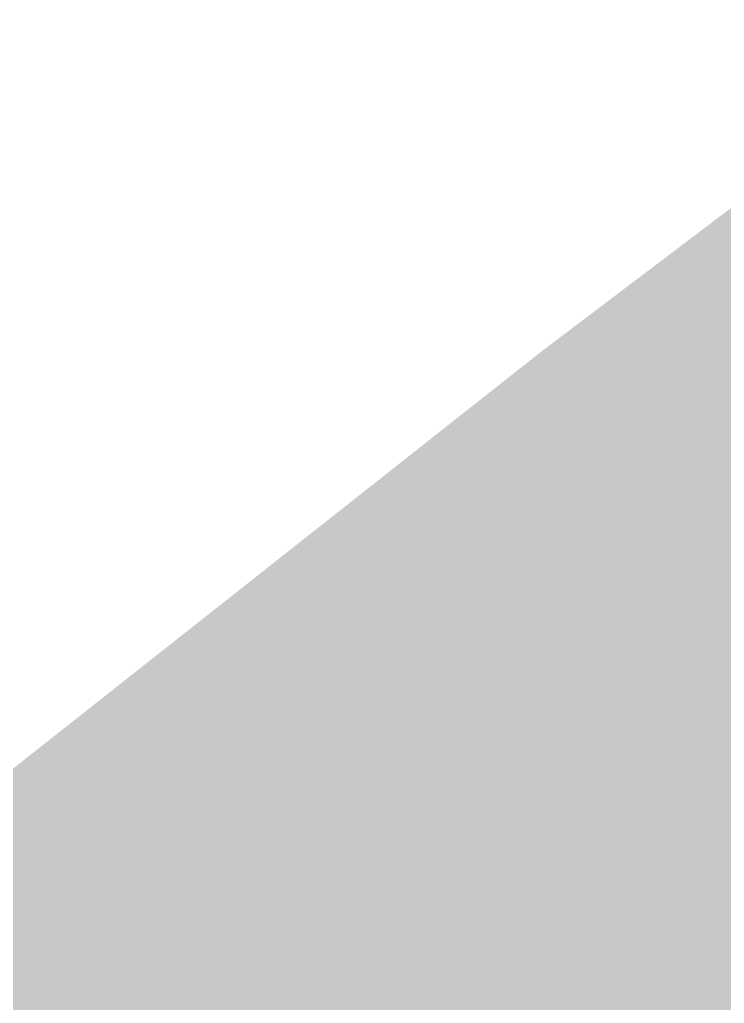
# Model space of a CAD drawing. Header units: millimetres. Extents: x 4739 to 8339, y 4047 to 5430.
# Drawn here: x 6767.798 to 6768.186, y 4589.34 to 4589.881 of the extents above; entities that cross this region are included whole.
import ezdxf

# ---------------------------------------------------------------- set-up
doc = ezdxf.new("R2010")
doc.units = ezdxf.units.MM
doc.header["$LTSCALE"] = 10
doc.layers.add('Comentarios', color=7, linetype='Continuous')
doc.layers.add('Material', color=7, linetype='Continuous')

# ---------------------------------------------------------------- blocks, each defined once
blk = doc.blocks.new('ac1')
at = {"layer": 'Material'}
h = blk.add_hatch(color=57, dxfattribs=at)
h.dxf.hatch_style = 1
h.paths.add_polyline_path([(-70.75152, 92.47956), (-71.00778, 92.62816), (-71.26291, 92.76908), (-71.51691, 92.90243), (-71.76978, 93.0283), (-72.02155, 93.14679), (-72.27222, 93.25798), (-72.52181, 93.36198), (-72.77033, 93.45887), (-73.01779, 93.54875), (-73.26419, 93.63171), (-73.50956, 93.70783), (-73.7539, 93.77721), (-73.99721, 93.83993), (-74.23952, 93.89609), (-74.48083, 93.94578), (-74.72115, 93.98907), (-74.96049, 94.02607), (-75.19886, 94.05685), (-75.43626, 94.0815), (-75.67271, 94.10011), (-75.90821, 94.11276), (-76.14278, 94.11954), (-76.37642, 94.12053), (-76.60914, 94.11583), (-76.84094, 94.1055), (-77.07184, 94.08963), (-77.30183, 94.06832), (-77.53094, 94.04164), (-77.75916, 94.00967), (-77.98651, 93.9725), (-78.21298, 93.9302), (-78.43859, 93.88287), (-78.66334, 93.83058), (-78.88724, 93.77342), (-79.11029, 93.71147), (-79.3325, 93.6448), (-79.55387, 93.5735), (-79.77441, 93.49765), (-79.99413, 93.41733), (-80.21303, 93.33262), (-80.43112, 93.24361), (-80.64839, 93.15037), (-81.08052, 92.95153), (-81.50947, 92.73675), (-81.93526, 92.50666), (-82.35792, 92.26192), (-82.77748, 92.00316), (-83.19397, 91.73103), (-83.6074, 91.44617), (-84.0178, 91.14923), (-84.42519, 90.84084), (-84.82957, 90.52166), (-85.33069, 90.10818), (-85.81007, 89.69123), (-86.26576, 89.27101), (-86.6958, 88.84771), (-86.90059, 88.63496), (-87.09823, 88.42152), (-87.28847, 88.2074), (-87.47107, 87.99263), (-87.64579, 87.77725), (-87.81236, 87.56126), (-87.97055, 87.3447), (-88.1201, 87.1276), (-88.26077, 86.90996), (-88.39231, 86.69184), (-88.51446, 86.47323), (-88.57194, 86.36376), (-88.62698, 86.25418), (-88.67954, 86.1445), (-88.72961, 86.03471), (-88.77714, 85.92482), (-88.8221, 85.81484), (-88.86447, 85.70476), (-88.90421, 85.5946), (-88.94129, 85.48435), (-88.97568, 85.37401), (-89.00734, 85.26359), (-89.03625, 85.1531), (-89.06238, 85.04254), (-89.08568, 84.9319), (-89.10614, 84.82119), (-89.12371, 84.71043), (-89.13837, 84.5996), (-89.15009, 84.48871), (-89.15882, 84.37777), (-89.16455, 84.26678), (-89.16724, 84.15574), (-89.16686, 84.04465), (-89.16337, 83.93353), (-89.15675, 83.82237), (-89.14695, 83.71117), (-89.13396, 83.59994), (-89.11408, 83.46633), (-89.09942, 83.38665), (-89.10571, 83.48989), (-89.10932, 83.59758), (-89.11002, 83.70523), (-89.10784, 83.81285), (-89.10279, 83.92041), (-89.09491, 84.02794), (-89.08424, 84.13541), (-89.07079, 84.24282), (-89.0546, 84.35019), (-89.0357, 84.45749), (-89.01411, 84.56473), (-88.98987, 84.6719), (-88.963, 84.77901), (-88.93353, 84.88604), (-88.90149, 84.99301), (-88.86691, 85.09989), (-88.82982, 85.2067), (-88.79024, 85.31342), (-88.74821, 85.42006), (-88.70375, 85.52661), (-88.6569, 85.63307), (-88.60768, 85.73943), (-88.55612, 85.8457), (-88.50224, 85.95186), (-88.38767, 86.16388), (-88.2642, 86.37547), (-88.13205, 86.5866), (-87.99145, 86.79725), (-87.84263, 87.0074), (-87.68581, 87.21702), (-87.52122, 87.42609), (-87.34908, 87.63459), (-87.16963, 87.8425), (-86.98308, 88.04979), (-86.78966, 88.25644), (-86.5896, 88.46243), (-86.17043, 88.87234), (-85.72736, 89.27934), (-85.26217, 89.68326), (-84.77662, 90.08391), (-84.37262, 90.40306), (-83.96561, 90.71141), (-83.5556, 91.00833), (-83.14255, 91.29316), (-82.72644, 91.56526), (-82.30727, 91.82399), (-81.88499, 92.06871), (-81.45959, 92.29877), (-81.03103, 92.51353), (-80.59929, 92.71235), (-80.38221, 92.80559), (-80.16432, 92.89459), (-79.94562, 92.97929), (-79.72609, 93.0596), (-79.50575, 93.13544), (-79.28457, 93.20673), (-79.06256, 93.2734), (-78.8397, 93.33535), (-78.616, 93.3925), (-78.39145, 93.44479), (-78.16604, 93.49211), (-77.93977, 93.5344), (-77.71262, 93.57157), (-77.4846, 93.60353), (-77.25569, 93.63022), (-77.02589, 93.65153), (-76.79519, 93.66739), (-76.56359, 93.67772), (-76.33108, 93.68243), (-76.09764, 93.68143), (-75.86327, 93.67465), (-75.62797, 93.662), (-75.39172, 93.64339), (-75.15452, 93.61875), (-74.91636, 93.58797), (-74.67722, 93.55098), (-74.43711, 93.50769), (-74.196, 93.45801), (-73.9539, 93.40185), (-73.71078, 93.33913), (-73.46665, 93.26976), (-73.22149, 93.19364), (-72.97529, 93.1107), (-72.72804, 93.02083), (-72.47973, 92.92395), (-72.23035, 92.81996), (-71.97988, 92.70877), (-71.72832, 92.5903), (-71.47566, 92.46444), (-71.22187, 92.3311), (-70.96695, 92.19019), (-70.7109, 92.04161), (-70.45368, 91.88526), (-70.1953, 91.72105), (-69.55044, 91.28848), (-69.23999, 91.06911), (-68.93658, 90.84667), (-68.63954, 90.62037), (-68.34817, 90.38943), (-68.06176, 90.15308), (-67.77962, 89.91052), (-67.50104, 89.66098), (-67.22531, 89.40365), (-66.95174, 89.13775), (-66.6796, 88.86248), (-66.40818, 88.57704), (-66.13676, 88.28063), (-65.59107, 87.65162), (-65.36108, 87.7665), (-65.9436, 88.4585), (-66.23219, 88.78297), (-66.52015, 89.09439), (-66.80834, 89.3937), (-67.09761, 89.68189), (-67.38882, 89.95989), (-67.68281, 90.22866), (-67.98042, 90.48914), (-68.28251, 90.74227), (-68.58989, 90.98899), (-68.90342, 91.23024), (-69.22391, 91.46693), (-69.55221, 91.7), (-70.23549, 92.15897), (-70.49409, 92.3232)])
h.paths.add_polyline_path([(-79.40016, 79.62816), (-80.17048, 79.96677), (-80.83008, 80.277), (-81.40344, 80.5692), (-81.6654, 80.71177), (-81.91492, 80.85369), (-82.15503, 80.99626), (-82.38877, 81.14075), (-82.84917, 81.4406), (-83.04365, 81.57567), (-83.13629, 81.64359), (-83.22588, 81.71176), (-83.31243, 81.78019), (-83.39597, 81.84887), (-83.4765, 81.91781), (-83.55405, 81.987), (-83.62862, 82.05644), (-83.70024, 82.12614), (-83.76892, 82.1961), (-83.83467, 82.26631), (-83.89751, 82.33678), (-83.95746, 82.40751), (-84.01453, 82.47849), (-84.06874, 82.54972), (-84.1201, 82.62122), (-84.16863, 82.69297), (-84.21435, 82.76498), (-84.25726, 82.83725), (-84.29739, 82.90977), (-84.33474, 82.98255), (-84.36935, 83.05559), (-84.40121, 83.12889), (-84.43036, 83.20245), (-84.45679, 83.27627), (-84.48054, 83.35034), (-84.5016, 83.42468), (-84.52193, 83.50706), (-84.52002, 83.45262), (-84.51673, 83.39749), (-84.51209, 83.3425), (-84.50608, 83.28765), (-84.49557, 83.21228), (-84.48244, 83.13718), (-84.46669, 83.06233), (-84.44829, 82.98775), (-84.42723, 82.91342), (-84.4035, 82.83936), (-84.37708, 82.76555), (-84.34796, 82.692), (-84.31611, 82.61871), (-84.28153, 82.54568), (-84.2442, 82.4729), (-84.2041, 82.40039), (-84.16122, 82.32813), (-84.11554, 82.25613), (-84.06705, 82.18439), (-84.01573, 82.1129), (-83.96156, 82.04168), (-83.90453, 81.9707), (-83.84463, 81.89999), (-83.78183, 81.82953), (-83.71613, 81.75933), (-83.64751, 81.68938), (-83.57595, 81.61969), (-83.50143, 81.55025), (-83.42395, 81.48107), (-83.34348, 81.41214), (-83.26001, 81.34347), (-83.17353, 81.27505), (-83.08401, 81.20689), (-82.99145, 81.13898), (-82.79713, 81.00392), (-82.35133, 80.71309), (-81.89362, 80.43458), (-81.65342, 80.29703), (-81.40198, 80.15906), (-80.85437, 79.8772), (-80.22863, 79.5796), (-79.50251, 79.25683), (-77.65961, 78.49785), (-77.42884, 78.82401)])

msp = doc.modelspace()

# ---------------------------------------------------------------- block references
at = {"layer": 'Comentarios'}
msp.add_blockref('ac1', (6852.50977, 4498.85752), dxfattribs=at)

doc.saveas('drawing.dxf')
